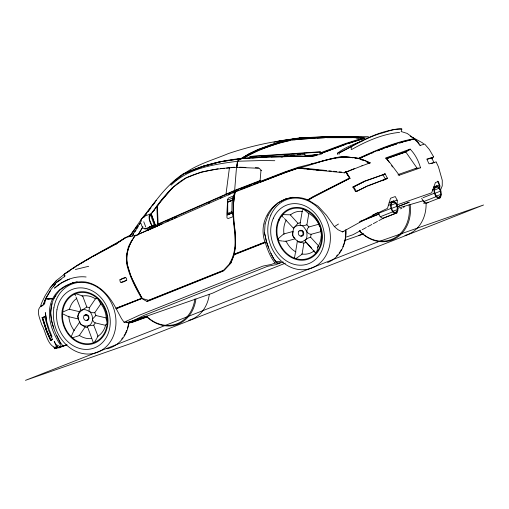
<?xml version="1.0" encoding="UTF-8"?>
<svg xmlns="http://www.w3.org/2000/svg" width="509" height="509" viewBox="0 0 509 509"><rect width="100%" height="100%" fill="white"/><g stroke="black" fill="none" stroke-linecap="round" stroke-linejoin="round"><path stroke-width="0.76" d="M233.51 199.547L227.657 201.876L227.536 214.919L232.276 213.029L233.268 213.417L233.307 216.624L228.115 218.558L226.995 217.903L226.855 213.844L227.669 199.261L228.624 197.912L233.955 195.8L233.345 199.732L228.077 201.939M227.778 213.481L227.758 214.588L227.695 202.232L233.485 199.872L233.249 213.118L232.187 212.851L227.536 214.919M233.249 213.118L232.193 212.717L231.894 211.668L232.028 203.53L232.524 198.052L233.955 195.8M316.808 251.554L316.471 252.629L315.644 252.967L305.311 241.54L305.044 240.452C309.37 236.57 304.376 230.59 308.899 226.982L318.507 224.291L320.581 227.917L320.708 231.671L311.088 234.312L310.624 237.207C306.113 238.04 303.389 243.137 298.376 241.807L297.218 241.285L297.421 240.884L295.557 252.038M143.455 217.432C155.092 201.577 166.526 184.901 183.176 173.874C201.475 165.571 221.014 160.539 240.986 158.509L241.202 158.942L240.776 159.005L241.298 158.477L268.79 156.702L299.877 156.072L307.302 156.435L315.555 154.551M302.346 210.376L300.055 224.043L300.456 225.194C306.176 226.123 305.311 233.905 311.088 234.312M50.811 340.177L52.452 339.357L48.559 330.188L44.665 316.783L42.406 317.597L46.745 331.022L51.167 340.209L50.773 340.356L46.599 331.079L42.266 317.654L44.709 316.598M265.081 223.941L264.508 232.995L266.366 241.546L268.72 248.068M283.214 261.982L279.492 263.28L275.013 263.026C270.222 256.981 267.46 249.493 265.157 242.252L264.973 242.029C255.69 215.67 281.719 188.845 308.117 199.98L312.341 197.39L349.988 178.258L346.311 171.87L345.49 172.195L354.264 168.657M234.509 192.211L236.526 167.041M352.801 157.828C334.368 153.96 316.681 164.547 298.796 167.836C285.88 172.067 273.282 177.157 260.602 182.044L260.016 181.522L260.977 170.432L259.393 168.288L236.742 167.334L237.264 164.305M50.652 340.585L52.605 339.49M439.661 188.744L439.98 185.842L438.37 181.528L435.424 182.521L431.696 192.803L397.045 204.904L397.357 200.635L395.27 196.544L390.518 198.249L387.489 208.366L368.122 217.687L342.455 231.9L338.059 229.763L334.413 226.639L326.403 215.212L318.01 206.177L308.117 199.98M52.357 339.656L52.452 339.357M235.126 191.537L233.612 202.926L233.485 211.076L233.847 220.492L235.323 233.466L235.61 245.726L234.286 254.125L230.742 263.007L224.106 270.069L148.482 300.316L141.559 298.268L115.963 308.327C109.626 296.073 99.917 284.626 85.671 282.018C73.951 280.548 61.105 285.835 54.425 295.653C43.997 311.527 51.314 332.517 61.678 346.661L63.116 346.158L60.126 342.22L56.849 335.577M232.689 192.631L234.865 191.683L234.267 192.3L233.128 203.148L233.364 220.683C234.929 234.77 237.633 250.358 229.699 263.108M225.945 194.521L229.464 167.563M374.344 183.539L387.419 178.392L385.211 173.951L364.902 181.019L352.979 186.943L355.467 191.53L356.733 191.403L355.467 191.53M385.338 179.461L387.464 178.048M151.218 214.384L150.429 214.696L154.176 224.8L154.125 225.175L151.243 225.99L154.908 224.87L154.965 224.488L151.625 214.919L151.218 214.384L149.824 214.773L149.449 219.5L152.026 225.678M235.031 192.039L233.516 203.116L233.376 211.235L233.739 220.601L235.203 233.555L235.444 245.815L234.051 254.513L265.157 242.252M315.236 138.295L298.738 139.231L298.758 138.327L279.25 141.178M298.834 138.531L299.101 138.289L299.648 139.186L298.834 138.531L297.383 138.722M240.439 159.031L240.986 158.509L241.145 158.84M52.007 303.65L50.525 312.825L51.543 320.893L53.661 327.993M240.496 159.024L240.191 158.617L237.455 161.264L236.456 167.34C219.016 168.39 201.348 170.515 185.435 178.188C170.534 186.663 160.52 200.743 150.721 214.391M311.508 248.029L306.354 242.354L303.879 243.067L302.06 254.233L296.27 258.362L295.239 258.54L294.501 257.77L295.405 252.763M44.557 304.344L45.606 298.548L50.576 290.098L56.556 282.151L64.789 276.33L64.497 273.912L64.026 274.873M236.742 167.334L237.748 161.238L240.502 158.585L266.213 157.046L313.041 156.034L309.517 156.492M308.899 226.982L306.889 224.8L308.798 213.634L303.459 209.11L302.569 209.237M140.859 220.887L141.108 219.43L144.034 216.35L151.122 213.742L155.239 224.825L155.175 225.245L146.535 228.299L143.322 228.35L142.978 227.828M237.512 162.899L237.76 161.499M42.024 317.406L46.414 331.155L50.576 340.508M420.358 167.855L420.428 167.537C418.455 160.749 415.109 154.138 410.127 149.124L385.625 157.981L390.085 162.925L399.247 175.23L420.358 167.855L415.134 168.46M316.986 250.829L317.342 249.378M337.365 154.431L337.702 153.075C344.917 147.298 353.87 144.295 362.37 140.936M339.019 154.342L339.357 152.986C352.686 146.07 365.5 138.206 379.93 133.619C387.152 132.022 394.265 128.115 401.836 129.095L401.156 131.806M351.153 149.271L351.534 146.395L339.064 152.815L337.702 153.075M149.601 214.168C148.074 218.304 149.996 222.541 152.013 226.13M385.498 179.397L382.959 174.772L364.349 181.465L352.864 187.337M317.514 248.653L318.392 245.682L310.624 237.207M303.237 234.503L303.046 231.945L302.161 231.003M79.328 311.667L69.218 309.249L63.021 311.928L62.473 312.857L62.849 313.938L68.581 316.662L78.691 319.035L78.023 318.246L77.839 316.305L78.424 313.55L80.842 309.402L80.867 309.924L81.561 310.216C86.562 307.576 89.807 313.824 94.782 312.666L100.737 303.988L97.97 298.866L97.054 298.509L95.361 298.936L89.444 307.652L88.992 310.916C93.732 314.81 94.178 323.877 87.701 326.275L87.395 327.007L87.764 327.503C85.124 327.503 82.967 325.76 80.912 324.335L79.786 322.84M285.415 263.153L227.504 286.223L212.686 293.139L128.618 322.502L124.081 322.254L121.556 318.717L116.268 308.842L142.036 298.395L130.858 276.387L127.263 264.489C125.208 254.118 129.152 243.887 135.159 235.552L125.519 237.385L116.618 243.467L92.11 256.644L77.253 265.31L64.376 274.058C85.588 259.183 108.99 247.705 131.169 234.554M299.286 138.569L299.489 138.232L298.738 139.231L299.489 138.232L334.464 136.781M265.03 223.96L268.084 215.269M391.51 201.698L390.492 204.548L390.906 208.442L378.251 213.411L380.242 216.758L382.749 218.38L396.969 212.857L397.987 210.001L397.574 206.113L395.887 202.665L393.572 200.972L389.321 202.55M440.355 197.702L438.3 198.421L435.984 196.728L434.292 193.28L433.884 189.393L434.902 186.536L436.964 185.817L439.28 187.503L440.966 190.951L441.379 194.845L440.355 197.702L426.141 203.225L423.634 201.602L421.643 198.256M396.543 211.986L397.402 209.574L397.052 206.291L395.627 203.384L393.673 201.958L391.936 202.563L391.077 204.974L391.427 208.257L392.846 211.165L394.806 212.59L396.543 211.986L394.437 212.737M439.929 196.824L440.794 194.419L440.444 191.136L439.025 188.222L437.066 186.803L435.329 187.407L434.47 189.812L434.813 193.102L436.238 196.01L438.192 197.435L439.929 196.824L437.829 197.581M293.019 231.951L292.599 233.097L292.751 235.654L293.992 237.767L294.94 238.39M52.758 298.465L45.606 298.548L43.227 304.872C34.497 308.371 39.887 318.252 41.687 324.526C45.893 331.709 46.624 343.435 54.609 347.513L57.644 346.604M45.466 299.502L43.418 304.796C36.775 311.05 44.677 296.976 45.066 295.812L50.187 287.782L56.531 280.427L64.573 274.109L64.91 275.611M224.106 270.069L230.94 262.886L234.146 254.812L265.132 242.602M440.565 189.978L442.238 185.912L442.27 180.301L438.446 166.825L436.226 162.129M234.872 192.02L234.967 190.251L260.513 180.428M64.102 275.076L64.573 274.109M320.594 152.783L345.236 143.633L363.241 137.894L361.263 137.589L360.856 138.512L362.154 138.715M424.417 202.048L423.774 203.498L425.212 202.996M88.566 318.698L87.917 319.69M64.516 276.902L64.789 276.33M95.253 322.891L93.643 321.879L92.536 319.722L92.88 318.621L95.889 315.523L106.037 317.877L107.304 323.38L105.395 325.302L95.253 322.891L93.739 325.156C89.425 325.588 84.793 327.363 80.912 324.335L78.876 320.524L77.839 316.305C78.73 311.476 83.164 309.453 86.823 307.054L89.444 307.652M131.806 240.14L128.427 246.744L126.302 255.664L126.957 264.966C129.808 276.858 135.559 287.706 141.559 298.268M96.386 339.058L94.216 342.633L93.287 342.487L88.044 328.241M142.094 298.109C135.973 287.585 130.291 276.667 127.409 264.769L127.345 264.4C125.367 254.144 129.057 243.868 135.197 235.705L234.394 192.217L234.554 190.449L157.249 224.367M96.704 338.491L97.989 336.22L93.739 325.156M120.945 282.489L126.728 280.217L126.614 278.716L125.71 277.532L122.682 278.315L119.927 279.804L120.041 281.299L120.945 282.489L123.973 281.706L126.728 280.217M45.721 298.84L50.684 290.391M55.939 295.125C45.664 310.108 52.732 329.196 60.736 343.677M126.353 321.923L128.618 322.502L132.525 320.975L144.053 315.376L267.511 266.322L275.763 264.705L279.492 263.28L280.497 261.626L276.018 261.372L273.766 258.896L270.922 253.336M131.92 236.106L141.4 220.766M132.83 235.266L133.651 233.936M134.891 231.932L136.126 229.934M136.946 228.598L138.187 226.6M139.421 224.596L140.242 223.26M268.039 215.282L272.34 208.518L278.207 202.767M50.162 287.827L56.531 280.427M345.77 172.118L349.823 178.226L345.77 172.118L346.139 171.558L344.599 172.347M85.143 326.905L79.258 335.609L75.975 336.672M129.801 236.125L141.801 218.622L156.327 200.342M269.77 145.205L258.68 149.258L249.066 153.845L240.999 158.732L248.958 154.068L258.572 149.481L269.414 145.453M359.061 158.63L359.284 158.318C377.137 150.384 395.378 142.603 414.657 138.976L407.213 133.441L401.887 131.748M129.897 236.221L133.11 231.799M135.407 228.643L136.787 226.747M129.477 236.685L134.516 229.794M135.89 227.917L137.723 225.411M150.893 214.321L157.345 206.024L158.127 224.113M153.145 211.693L154.507 209.829M157.236 206.1L160.418 201.755L172.519 187.662L186.033 177.978L201.163 172.099L218.132 168.784M156.925 206.673L160.558 201.704L172.157 188.203M143.996 217.305L146.287 214.206M148.119 211.725L150.868 207.996M152.7 205.515L154.984 202.417M53.445 286.726L55.748 283.672M59.75 290.175L55.869 295.15L53.986 298.389M302.855 234.961L301.971 235.667M135.788 235.088L135.159 235.552M230.94 262.886L223.33 270.699L146.955 301.182M300.437 222.624L297.962 223.336L293.356 228.452M431.677 158.865L433.681 156.995L426.803 159.113L429.023 163.86L436.105 161.894M172.704 182.534L183.526 173.932L202.703 166.373M46.389 298.878L49.806 298.84M125.71 277.532L119.927 279.804M84.424 315.625L85.436 314.804A2.946 2.475 70.7 0 1 88.795 316.655L89.011 318.157L88.547 319.493A2.946 2.475 70.7 0 1 87.535 320.307M171.049 185.219C188.584 167.881 214.079 164.394 237.455 161.264M170.75 184.169L173.881 181.719M175.306 180.58L177.756 178.665M180.027 176.941L181.255 175.98M182.477 175.026L183.704 174.072M54.508 288.03C63.059 280.364 74.524 275.668 86.104 276.979M54.59 288.158L61.226 283.061L69.351 279.142M45.454 298.917L48.304 298.942M227.695 202.232L227.657 201.876M236.768 167.117L236.456 167.34L237.2 167.079M184.296 173.645C197.422 164.089 213.513 159.826 228.331 153.578C249.156 146.598 270.654 141.508 292.535 139.371L290.149 139.676M413.976 139.447L414.657 138.976L410.229 136.113M66.533 272.97L69.784 270.756M73.041 268.542L74.995 267.212M56.671 282.45L61.144 279.416M125.532 237.684L116.364 243.881L105.032 250.021M59.674 290.2L65.076 286.567M334.413 226.639L338.498 224.017M351.534 146.395C366.569 137.869 384.2 129.509 401.62 128.898L401.836 129.095M351.585 149.57C366.251 141.19 382.698 133.969 399.578 132.378M307.633 199.916L312.431 196.989L349.39 178.067M308.282 200.215L312.997 197.327L349.988 178.258M243.423 158.083L249.181 154.66M243.143 158.611C257.77 149.64 274.256 143.952 290.963 140.338M77.597 265.443L78.946 264.655M80.288 263.872L84.997 261.123M86.345 260.334L91.054 257.586M115.18 244.619L116.523 243.843M410.127 149.124L405.762 151.631L386.013 158.503M410.477 149.296L405.654 151.975L386.057 158.789M360.741 230.513L353.074 234.687L346.349 237.035M362.134 229.756L366.315 227.485M367.708 226.721L371.894 224.45M373.288 223.693L377.468 221.415M378.861 220.658L382.348 218.762M400.468 208.906L401.862 208.143M403.255 207.386L404.655 206.629M92.403 256.797L104.364 250.377M384.874 173.76L382.793 174.829L385.211 173.951M344.224 172.907L362.268 165.705M278.162 202.779L285.485 199.051M299.947 230.933L301.589 230.806M364.349 181.465L353.628 186.797L356.51 191.518L366.964 186.307M355.88 191.651L367.568 185.836L387.419 178.392M372.327 215.262L377.85 212.52M65.006 286.592L72.679 282.851M58.777 348.067L61.678 346.661M258.922 149.232L249.308 153.82L241.126 158.655L235.063 159.559M249.868 154.329L258.795 150.072M359.64 158.324L362.338 157.071M154.819 225.843L234.28 190.951M147.737 230.348L162.136 223.877M359.71 158.337L362.962 156.893M228.344 194.915L229.648 194.336M146.662 230.322L148.106 229.686M150.282 228.738L156.078 226.193M158.254 225.245L160.43 224.291M166.876 221.466L169.007 220.531M171.145 219.595L172.57 218.972M174.702 218.037L176.839 217.101M208.156 203.384L209.581 202.76M220.391 198.026L221.835 197.39M228.35 194.533L230.52 193.585M136.094 235.699L138.155 234.802L142.908 226.817L138.397 234.267L157.688 225.862L156.836 206.202M391.612 202.843L393.673 201.958M435.004 187.687L437.066 186.803M364.355 156.129L366.505 155.226M371.545 153.26L372.995 152.649M364.998 156.008L369.375 154.176M232.524 198.052L227.924 199.973L227.669 199.261M228.083 213.252L231.894 211.668M391.446 205.108L395.627 203.384M434.145 190.239L439.025 188.222M54.635 347.558L57.835 346.247M359.659 221.969L379.192 214.015M115.963 308.327L142.036 298.395M223.375 270.992L147.126 301.544L141.947 298.649M359.119 158.891L359.939 158.566L370.208 162.842L369.388 163.16L366.525 161.843M415.134 139.281L414.014 139.409L415.134 139.281L417.978 142.087L420.179 145.383M227.644 214.429L232.193 212.717M382.024 180.778L384.804 179.671M382.749 218.38L396.969 212.857M183.953 173.855L203.053 166.335M186.65 172.914L190.334 171.457M191.81 170.878L202.868 166.526M148.157 227.644L155.092 225.163M156.257 226.009L148.577 228.738L144.639 228.999M380.242 216.758L392.592 211.89L394.908 213.576M423.634 201.602L435.984 196.728M150.842 215.224L151.625 214.919M154.176 224.8L154.965 224.488M358.972 158.636L359.939 158.566M234.286 254.125L264.973 242.029M85.576 315.224L86.104 315.02M86.854 320.104L87.383 319.894M388.329 205.394L390.492 204.548M432.44 189.952L433.884 189.393M391.427 208.499L397.052 206.291M397.249 206.883L409.3 202.143L397.504 206.756M423.049 197.702L434.292 193.28M434.12 193.617L440.444 191.136M53.897 346.96L54.66 348.71L66.844 344.854M275.013 263.026L271.291 264.451L263.032 266.067L228.923 279.447L139.574 315.122L124.081 322.254M145.415 316.261L128.281 322.471M392.108 201.545L393.572 200.972M433.439 187.108L434.902 186.536M435.5 186.389L436.964 185.817M359.895 221.447L379.071 213.958M260.016 181.522L284.703 171.991L298.21 167.308L337.671 157.313L342.958 156.467L359.284 158.318L359.316 157.936C376.997 149.907 395.175 141.998 414.396 138.696M260.672 181.713L285.364 172.182L298.694 167.614L326.517 170.54M260.303 182.273L284.989 172.742L298.319 168.174L321.427 170.636M42.272 317.489L42.667 317.336M153.533 227.059L155.576 226.27M234.757 190.754L260.309 180.924L260.423 182.197L234.744 192.103M236.583 190.977L238.778 190.137M240.235 189.571L245.344 187.611M246.808 187.045L251.917 185.079M253.374 184.519L258.483 182.553M42.266 317.654L42.629 317.521L46.962 330.945M50.665 340.241L51.027 340.101L49.812 337.626M333.312 148.914L320.25 153.68M335.482 148.094L345.07 144.524M377.474 150.702L379.701 149.862M381.184 149.302L384.149 148.183M385.637 147.623L396.715 143.812M317.54 154.558L314.689 155.633L307.423 156.498M320.39 153.483L346.279 143.805L364.476 138.244L361.937 137.284L344.542 136.768M317.654 154.8L314.791 155.881L311.114 156.327M320.524 153.724L346.457 144.015L364.648 138.461L362.103 137.506L359.882 137.392M377.385 150.893L379.612 150.053M381.839 149.213L384.06 148.373M385.548 147.814L390.74 145.854M367.702 186.027L373.606 183.813M259.514 149.805L280.274 142.571L290.372 140.268M392.471 211.407L397.402 209.574M435.863 196.251L440.794 194.419M147.146 316.91L131.774 322.566L130.368 322.197M361.886 165.858L370.208 162.842M320.403 153.68L322.611 152.897M389.041 202.945L397.166 200.094M61.818 346.635L67.023 344.816M319.563 154.666L305.19 155.525L304.77 154.431L286.802 155.907L250.447 157.752L249.957 156.467L315.974 152.076L320.479 151.956L321.351 154.246M260.977 170.432L261.721 170.171M249.957 156.467L286.312 154.615L320.479 151.956M398.617 174.39L416.941 167.995L405.794 151.962L386.725 158.623L389.404 162.466M44.665 316.783L44.468 316.611M342.455 231.9L343.899 231.398M426.141 203.225L428.203 202.506M344.23 240.662L363.579 233.905L358.419 235.521M128.179 323.444L147.68 316.643M437.066 186.173L439.28 185.403L437.657 181.128M66.355 345.089L54.66 348.71M427.35 159.311L431.696 157.943L434.12 162.848M269.528 145.23L280.414 141.725L290.518 139.421M270.12 145.224L280.052 141.979M431.104 163.663L433.235 162.969M419.804 145.536L424.697 144.053L429.392 149.57L433.566 156.759M75.345 336.875L72.832 337.683L71.807 337.372L71.368 336.315L73.881 330.564L79.798 321.892L79.512 321.351M391.472 145.625L396.626 144.002M399.571 143.08L403.255 141.922M349.575 143.112L352.578 142.17M399.66 142.889L403.344 141.731M352.979 186.943L353.85 186.682M397.109 208.423L423.405 200.705M294.679 238.912L285.842 241.387L282.985 241.101M293.229 231.379L283.647 234.006L278.277 238.6L278.124 239.733L278.875 240.604L282.272 241.024M203.441 166.087L221.269 161.429M203.791 166.138L220.83 161.697M203.6 166.233L216.223 162.937M217.706 162.549L220.677 161.779M273.906 142.342L279.855 140.808L299.317 137.964L300.634 138.181M276.998 141.757L299.19 138.257L299.33 138.683M404.7 141.553L407.588 140.828M75.408 269.496L88.687 266.277M408.256 140.662L410.928 140.02M285.441 199.07L293.019 197.244M72.609 282.877L77.152 281.782M306.889 224.8C302.677 226.874 297.625 223.693 294.087 227.548L292.904 231.22L292.751 235.654L295.322 239.281L298.376 241.807L303.879 243.067M311.4 163.866L314.498 163.154M316.051 162.804C333.242 157.644 353.31 153.355 369.827 162.988L367.88 163.084M280.173 141.75L290.276 139.447L299.101 138.289M280.771 141.814L289.43 139.841M149.207 226.849L151.338 226.397L151.752 227.485M299.19 138.257L298.758 138.327L298.999 138.753M221.619 161.576L240.477 158.77M221.421 161.582L233.548 159.781M279.969 141.292L289.328 139.918M290.773 139.714L292.446 139.466M293.878 139.262L296.346 138.893L293.769 139.199M297.759 138.696L299.737 138.531L299.623 137.933L324.526 136.673L368.44 136.679L362.103 137.506M294.075 139.167L295.608 138.963M294.272 139.752C316.649 137.774 339.344 136.285 361.772 138.219M291.689 140.242L298.929 139.281M220.422 168.581L224.234 168.25M226.524 168.053L229.572 167.785M234.503 167.213L230.971 167.474M291.091 155.239L294.234 154.978M297.377 154.717L300.52 154.456M298.955 139.129L299.337 139.103M51.314 298.738L52.815 298.637M253.762 157.268L256.135 157.116M261.677 156.753L264.05 156.6M243.906 158.547L249.365 158.216M252.489 158.025L257.955 157.695M260.296 157.555L266.538 157.179M48.011 299.165L52.542 298.891M299.063 138.295C319.735 137.29 340.616 135.292 361.263 137.589M316.808 138.206L324.659 137.754M304.337 138.187L309.784 137.914L304.293 138.2M319.124 137.443L314.454 137.678L319.111 137.443M270.349 156.212L271.882 156.148M284.124 155.659L287.948 155.5M271.132 157.026L287.337 156.645M237.748 161.238L262.574 160.513L274.796 160.71M324.57 137.169L334.553 137.016M326.982 137.691L352.304 137.678M281.057 156.982L282.622 156.969M344.625 137.004L356.192 137.195M239.567 167.2L245.879 167.41M255.346 167.728L258.496 167.836M300.755 235.947L302.06 235.998A2.952 2.475 70.7 0 0 303.606 232.511A2.952 2.475 70.7 0 0 300.374 230.348M328.878 170.776L331.238 171.011M333.592 171.247L336.735 171.558M339.096 171.794L341.456 172.029M321.656 170.553L344.453 172.825M300.081 168.256L298.541 168.091L298.529 167.2M302.397 168.504L304.706 168.753M307.016 168.994L309.326 169.243M311.642 169.491L313.951 169.732M316.261 169.981L318.57 170.229M356.166 137.914L358.514 138.213M355.148 158.127L356.714 158.324M300.946 138.149L299.623 137.933L299.737 138.531M279.492 263.28L276.406 262.536C271.66 256.472 268.873 248.996 266.551 241.762L264.553 232.976M397.987 174.854L399.247 175.23M234.267 192.3L234.757 192.447M360.436 159.381L363.725 160.602M86.683 315.046L88.191 316.153L88.681 317.393M55.71 344.447L60.908 347.036M412.392 137.335L422.279 142.705L423.603 143.85M55.354 344.898L56.594 345.573M414.275 139.129L417.125 141.776M305.311 241.54L306.354 242.354M284.423 218.533L293.693 228.484M283.437 217.547L282.024 216.045L282.228 215.021L283.195 214.639L290.264 214.804L297.962 223.336M315.644 252.967L314.091 250.867M240.795 158.986L240.502 158.585L240.522 159.215M391.637 165.673L392.528 166.958M417.596 142.24L418.92 144.219M55.882 344.408L54.209 341.431L55.557 344.269M94.782 312.666L95.889 315.523M232.187 212.851L233.307 216.624M390.906 208.442L392.592 211.89M145.708 226.81L143.773 221.784M76.026 297.014L80.562 308.664M47.229 331.62L49.545 336.952M49.309 329.756L52.001 336.487M319.448 152.318L320.32 154.609M304.28 153.145L305.19 155.525M75.472 295.691L74.963 294.355L75.548 293.604L82.649 295.958L86.823 307.054M140.808 223.114L142.539 227.733M49.08 329.049L46.828 322.044L45.314 312.615L46.643 321.752M116.224 308.511L116.268 308.842M299.317 137.964L299.381 138.454M439.28 185.403L439.407 187.738M345.872 229.623A36.438 30.655 70.9 0 1 327.548 262.568M345.796 230.978A35.706 30.044 70.9 0 1 342.78 246.852M341.329 249.715A35.706 30.044 70.9 0 1 339.121 253.043M337.62 254.85A35.706 30.044 70.9 0 1 336.564 255.951M426.084 203.174A36.438 30.534 70.6 0 1 404.954 235.432M409.071 204.904A35.706 29.923 70.6 0 1 393.877 238.377A35.706 29.923 70.6 0 1 359.424 230.685M410.165 204.713A36.438 30.54 70.6 0 1 394.66 238.867A36.438 30.54 70.6 0 1 359.507 231.022M209.301 294.361A36.438 30.54 70.8 0 1 188.782 320.365M194.858 299.012A35.713 29.929 70.7 0 1 146.312 316.032M195.895 299.05A36.438 30.546 70.7 0 1 146.242 316.312M129.089 321.656A36.438 30.648 70.8 0 1 106.922 348.805M128.79 322.095A35.713 30.037 70.8 0 1 128.573 323.552M128.433 324.316A35.713 30.037 70.8 0 1 127.492 328.12M126.735 330.335A35.713 30.037 70.8 0 1 125.169 333.796M124.82 334.445A35.713 30.037 70.8 0 1 124.018 335.806M122.675 337.766A35.713 30.037 70.8 0 1 121.702 339.013M313.926 251.052A21.811 18.356 70.9 0 1 301.703 253.997M296.022 252.025A21.811 18.356 70.9 0 1 285.956 240.891M284.009 234.35A21.811 18.356 70.9 0 1 286.23 220.079M290.423 214.919A21.811 18.356 70.9 0 1 302.486 211.413M308.212 213.144A21.811 18.356 70.9 0 1 318.64 223.941M320.905 231.169A21.811 18.356 70.9 0 1 321.198 234.185M321.204 235.68A21.811 18.356 70.9 0 1 317.476 247.38M91.677 338.517A21.811 18.356 70.8 0 1 79.143 335.253M74.365 330.78A21.811 18.356 70.8 0 1 68.81 316.165M69.415 309.434A21.811 18.356 70.8 0 1 76.783 298.389M81.994 296.123A21.811 18.356 70.8 0 1 95.342 298.745M100.235 303.04A21.811 18.356 70.8 0 1 106.298 319.728M105.662 324.952A21.811 18.356 70.8 0 1 97.683 336.385M84.036 315.758L83.578 317.101A2.946 2.475 70.7 0 0 85.207 320.288A2.946 2.475 70.7 0 0 88.159 319.633L88.623 318.29L88.407 316.789A2.946 2.475 70.7 0 0 85.048 314.944L84.036 315.758M298.847 231.213L298.274 232.492L298.382 233.994L299.12 235.317L300.304 236.106L301.608 236.157A2.952 2.475 70.7 0 0 302.855 231.964A2.952 2.475 70.7 0 0 298.84 231.213M377.621 241.998L25.45 380.344L131.379 343.34L483.55 204.993L377.621 241.998M51.549 336.812L50.995 335.469L51.53 336.818M270.858 215.008A36.438 30.642 70.9 0 0 301.462 269.745A36.438 30.642 70.9 0 0 324.939 216.961A36.438 30.642 70.9 0 0 270.858 215.008M273.358 218.196A31.284 26.303 70.9 0 0 299.636 265.195A31.284 26.303 70.9 0 0 319.792 219.875A31.284 26.303 70.9 0 0 273.358 218.196M278.55 219.875A26.856 22.581 70.8 0 0 301.105 260.226A26.856 22.581 70.8 0 0 318.405 221.332A26.856 22.581 70.8 0 0 278.55 219.875M53.878 307.837A36.438 30.648 70.8 0 0 95.068 353.1A36.438 30.648 70.8 0 0 105.058 293.648A36.438 30.648 70.8 0 0 53.878 307.837M56.963 309.739A31.284 26.296 70.7 0 0 92.32 348.608A31.284 26.296 70.7 0 0 100.884 297.574A31.284 26.296 70.7 0 0 56.963 309.739M62.206 310.477A26.856 22.574 70.7 0 0 92.562 343.842A26.856 22.574 70.7 0 0 99.917 300.024A26.856 22.574 70.7 0 0 62.206 310.477M279.136 220.282A26.099 21.951 70.9 0 0 301.054 259.482A26.099 21.951 70.9 0 0 317.87 221.669A26.099 21.951 70.9 0 0 279.136 220.282M62.836 310.7A26.099 21.957 70.8 0 0 92.345 343.117A26.099 21.957 70.8 0 0 99.503 300.526A26.099 21.957 70.8 0 0 62.836 310.7"/></g></svg>
